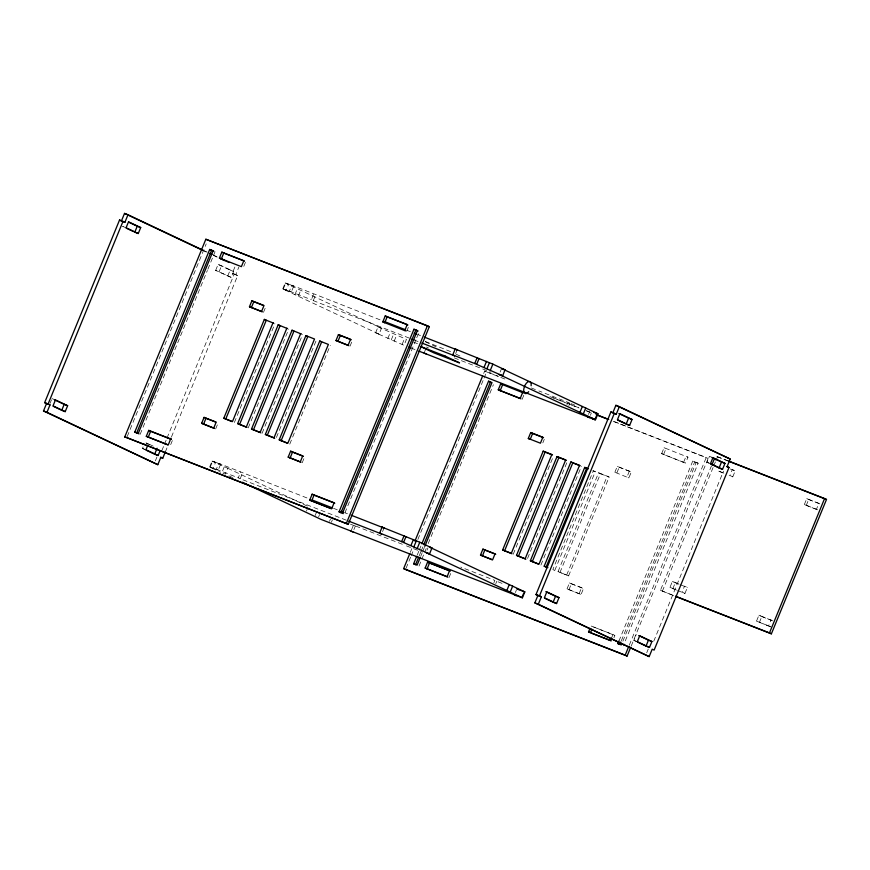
<?xml version="1.0" encoding="UTF-8"?>
<svg xmlns="http://www.w3.org/2000/svg" width="870" height="870" viewBox="0 0 870 870"><rect width="100%" height="100%" fill="white"/><g stroke="black" fill="none" stroke-linecap="round" stroke-linejoin="round"><path stroke-width="0.65" stroke-dasharray="4.35 3.26" d="M50.047 403.343L51.515 399.787M127.216 436.512L206.212 243.904M140.168 434.304L207.364 270.472M207.876 269.221L215.064 251.713M144.909 449.583L142.473 448.431L144.42 443.689M215.662 270.352L218.098 264.426L221.556 265.774L233.617 271.473L231.181 277.399L215.662 270.352L231.181 277.399M219.12 271.712L221.556 265.774M227.722 276.051L230.148 270.113L218.098 264.426M155.36 460.872L156.883 457.163M171.477 436.925L237.662 275.572L232.29 273.31L235.378 265.774M161.863 450.584L163.919 445.581M164.43 444.331L166.485 439.328M166.996 438.078L234.193 274.224M237.662 275.572L235.748 274.67L238.837 267.123M165.322 451.932L167.888 445.679M170.683 444.624L172.63 439.883M243.785 266.372L245.731 261.631M215.673 428.943L218.098 423.016M263.49 312.352L265.916 306.425M209.637 467.049L212.062 461.122L215.532 462.47L213.096 468.397L209.637 467.049L220.599 472.225M282.728 288.927L285.164 283L288.622 284.349L286.197 290.275L282.728 288.927L379.07 334.156L381.495 328.229L285.164 283M210.225 467.038L212.661 461.111L220.643 464.232L218.207 470.159L210.225 467.038L213.096 468.397M283.326 288.927L285.751 283L293.734 286.11L291.309 292.037L283.326 288.927L286.197 290.275M234.378 422.494L274.898 323.694M218.207 470.159L216.304 469.256L218.729 463.329L308.284 498.466M291.309 292.037L289.395 291.135L291.831 285.208L381.375 320.345M224.253 466.875L221.817 472.801L225.276 474.15L227.712 468.223L212.062 461.122M294.919 294.68L297.344 288.753M298.377 296.039L300.803 290.101M248.222 427.909L288.753 329.099M346.249 520.173L240.196 478.75L238.282 477.847L240.718 471.921M409.248 338.104L313.287 300.628L311.384 299.726L313.809 293.799M240.196 478.75L242.632 472.823M313.287 300.628L315.723 294.702M262.077 433.314L302.597 334.504M276.432 437.469L296.442 388.694M296.953 387.444L316.441 339.92M289.764 444.135L330.285 345.325M302.216 462.753L304.152 458.012M350.034 346.162L351.969 341.421M378.037 326.881L406.464 339.376L404.028 345.303L375.601 332.808L378.037 326.881L381.495 328.229M306.457 511.092L307.915 507.536M315.179 515.497L316.147 513.126M387.792 338.56L390.217 332.634M318.637 516.845L319.616 514.474M391.25 339.92L393.686 333.982M394.132 341.279L396.568 335.352M406.692 331.383L408.639 326.631M329.512 521.337L330.48 518.966M402.125 344.4L404.55 338.474M331.426 522.239L332.394 519.868M344.933 512.832L416.23 338.995M416.741 337.745L419.307 331.492M351.491 529.917L353.437 525.175L405.202 545.392M424.593 351.795L426.05 348.239M353.894 529.634L355.351 526.078L353.437 525.175M382.572 531.603L384.029 528.046M455.673 353.492L457.131 349.925M410.314 552.352L411.847 548.589M483.666 373.491L484.688 370.99L498.619 376.427M406.062 568.262L410.683 557.007M411.195 555.756L413.761 549.503M417.861 539.487L483.524 379.396M484.035 378.146L486.602 371.892L484.688 370.99M417.241 555.049L418.774 551.297M419.286 550.047L421.341 545.044M419.144 555.952L420.688 552.2M421.2 550.949L423.255 545.947M420.699 556.398L422.233 552.646M422.755 551.395L424.799 546.393M419.014 566.055L424.147 553.548M424.658 552.298L426.202 548.546M428.247 543.543L466.211 450.997M466.722 449.746L493.388 384.714M427.029 550.199L428.007 547.828M500.13 372.088L501.588 368.532M449.04 577.549L450.986 572.808M522.152 399.308L524.088 394.567M542.815 442.917L544.272 439.361M493.877 582.78L494.845 580.41L460.763 567.088M566.968 404.659L567.947 402.288L538.9 390.945M495.791 583.683L496.759 581.312M568.882 405.561L569.85 403.191L567.947 402.288M513.224 554.244L553.233 456.685M527.579 558.399L567.077 462.1M515.377 592.546L516.345 590.175M588.468 414.435L589.447 412.054M590.382 415.338L591.35 412.967M540.922 565.065L581.443 466.255M554.766 570.47L595.287 471.66L593.373 470.757L552.852 569.567L554.766 570.47L552.298 569.502M558.051 571.601L598.571 472.791L607.227 476.173L609.13 477.075L568.61 575.875L558.051 571.601L568.61 575.875M559.954 572.504L600.485 473.693L598.571 472.791M566.696 574.972L607.227 476.173M567.033 588.86L569.458 582.933L581.573 587.663L583.487 588.566L581.062 594.493L567.033 588.86L581.062 594.493M614.851 472.269L617.276 466.342L631.305 471.975L628.879 477.902L614.851 472.269L616.765 473.171L619.19 467.244L617.276 466.342M568.936 589.762L571.372 583.835L569.458 582.933M579.148 593.59L581.573 587.663M629.391 471.072L626.965 476.999L628.879 477.902M661.646 453.64L664.082 447.713L687.974 457.196L685.538 463.123L661.646 453.64L685.538 463.123M663.56 454.542L665.996 448.615L664.082 447.713M611.501 638.101L612.958 634.545L590.98 625.954L614.872 635.448L613.894 637.819M683.635 462.22L686.06 456.293L687.974 457.196M618.918 641.07L692.781 460.98L696.239 462.329L698.153 463.231L623.257 645.834M621.343 640.722L694.684 461.883L692.781 460.98M622.887 641.179L696.239 462.329M629.293 645.138L706.244 457.522L613.818 421.428M631.207 646.04L708.147 458.425L706.244 457.522M636.274 641.494L633.838 640.342L636.264 634.404M709.431 463.405L707.027 462.264L709.452 456.337L711.758 457.239M673.619 595.645L660.428 590.338L711.421 466.005M662.342 591.241L713.335 466.907M713.846 465.657L715.39 461.883M715.912 460.632L717.456 456.859L715.542 455.956L728.081 460.85M676.468 590.11L669.965 587.337L672.401 581.41L678.459 583.77M672.836 588.696L675.261 582.759L672.401 581.41M646.725 652.783L648.237 649.074M653.74 641.244L723.503 471.138M684.951 593.427L687.376 587.5L684.516 586.141L682.08 592.068L684.951 593.427L677.676 590.589M732.768 476.836L735.204 470.909L732.333 469.55L729.897 475.477L732.768 476.836L729.136 475.411M770.287 626.748L756.508 621.136L758.944 615.21L773.93 621.3M804.326 504.546L806.762 498.619L818.877 503.349L816.441 509.276L818.355 510.179L804.326 504.546L816.441 509.276M806.24 505.448L808.676 499.521L806.762 498.619M759.379 622.496L761.805 616.569L758.944 615.21M771.494 627.226L768.623 625.867L771.059 619.94M406.627 330.208L410.412 331.688M417.991 334.646L420.514 335.624M425.387 341.486L451.225 351.861M717.456 456.859L727.483 460.774M289.395 291.135L311.384 299.726M415.555 340.572L418.078 341.562M126.074 227.766L122.616 226.417L125.052 227.57M230.148 270.113L233.617 271.473M454.314 357.907L490.93 372.208M531.331 387.987L537.638 390.456M413.794 342.236L417.459 343.661M571.079 403.669L574.744 405.094M553.059 397.699L579.637 408.073M585.967 410.553L591.034 412.532M486.602 371.892L506.851 379.809M549.905 396.622L579.018 407.997M586.619 410.955L590.415 412.445M613.198 421.341L708.147 458.425M232.29 273.31L235.748 274.67M730.354 469.006L735.204 470.909M808.676 499.521L820.791 504.252M375.601 332.808L379.07 334.156M707.027 462.264L709.333 463.166M412.587 348.642L415.023 349.599M723.84 473.117L717.783 470.746L724.286 473.519M694.684 461.883L698.153 463.231M619.19 467.244L631.305 471.975M592.818 470.703L595.287 471.66M600.485 473.693L609.13 477.075M675.261 582.759L678.904 584.183M680.112 584.662L687.376 587.5M761.805 616.569L772.712 620.821M669.965 587.337L676.023 589.708M756.508 621.136L768.623 625.867M660.428 590.338L674.217 595.722M571.372 583.835L583.487 588.566M333.536 508.319L337.321 509.809M344.89 512.767L347.424 513.746M51.993 398.601L55.462 399.95M216.304 469.256L238.282 477.847M146.062 442.95L148.368 443.852M406.464 545.892L421.624 551.808M350.469 524.175L355.351 526.078M497.977 581.791L502.871 583.694M142.473 448.431L145.932 449.779M633.838 640.342L637.297 641.69M456 354.123L461.97 356.95M425.256 341.725L431.226 344.553M432.423 345.107L436.011 346.804M426.539 347.054L428.442 347.956M291.831 285.208L293.734 286.11M285.751 283L288.622 284.349M203.515 250.429L207.169 252.159M213.259 255.04L216.913 256.759M203.71 250.81L206.146 251.963M213.454 255.41L217.108 257.139M612.958 634.545L614.872 635.448M218.729 463.329L220.643 464.232M212.661 461.111L215.532 462.47M227.712 468.223L308.6 506.721M228.951 475.89L232.616 477.619M149.586 444.429L153.24 446.158M146.127 443.069L149.781 444.798"/><path stroke-width="1.3" d="M165.322 451.932L162.766 458.185L160.852 457.283L157.807 464.689L46.958 412.315L50.003 404.909L44.631 402.658L119.527 220.045L124.899 222.296L127.988 214.749L124.53 213.4L121.43 220.947L119.527 220.045M157.807 464.689L43.5 410.966L46.534 403.56M50.003 404.909L48.1 404.017L122.996 221.393L124.899 222.296M65.206 411.64L53.026 405.877L55.462 399.95L67.642 405.714L65.206 411.64L61.748 410.292L64.184 404.354L54.429 399.754M128.706 222.187L137.242 226.222L134.796 232.17L138.265 233.53L140.701 227.57L128.521 221.817L126.074 227.766L138.265 233.53M124.791 436.86L205.842 239.25L427.398 325.782L429.301 326.685L348.261 524.295L124.791 436.86L348.261 524.295M209.692 249.462L211.595 250.364L136.71 432.955L134.796 432.053L209.692 249.462L213.15 250.81L138.265 433.401M167.758 444.853L146.301 436.316L148.737 430.389L170.716 438.98M219.403 258.075L221.839 252.148L243.817 260.728L241.392 266.655L219.403 258.075L224.416 260.587M148.215 437.219L150.651 431.292L148.737 430.389M221.317 258.977L223.753 253.05L221.839 252.148M147.878 445.038L145.932 449.779L158.123 455.532L160.069 450.79M158.123 455.532L154.664 454.183L157.089 448.257M170.966 438.175L168.291 444.907L146.301 436.316M201.644 423.309L204.069 417.382L216.184 422.113L213.759 428.04L201.644 423.309L214.455 428.475M249.462 306.719L251.887 300.792L264.001 305.522L261.576 311.449L249.462 306.719L262.272 311.884M203.547 424.212L205.983 418.285L204.069 417.382M251.365 307.621L253.801 301.694L251.887 300.792M231.909 421.537L223.808 418.22L264.339 319.41L273.669 323.205M225.721 419.122L266.253 320.312L264.339 319.41M272.995 322.792L232.464 421.591L223.808 418.22M246.993 427.42L237.662 423.625L278.183 324.814L287.513 328.621M239.565 424.527L280.096 325.717L278.183 324.814M286.839 328.197L246.319 427.007L237.662 423.625M260.837 432.836L251.506 429.03L292.026 330.23L301.357 334.026M253.42 429.932L293.94 331.133L292.026 330.23M300.683 333.601L260.163 432.412L251.506 429.03M265.35 434.445L305.881 335.635L314.527 339.017L274.006 437.817L265.35 434.445L274.681 438.241M267.264 435.348L307.784 336.538L305.881 335.635M279.205 439.85L319.725 341.04L328.381 344.422L287.85 443.232L279.205 439.85L287.296 443.167M281.108 440.753L321.639 341.943L319.725 341.04M288.188 457.12L290.613 451.182L302.727 455.923L300.302 461.85L288.188 457.12L300.998 462.274M336.005 340.518L338.43 334.591L350.545 339.322L348.12 345.26L336.005 340.518L348.816 345.684M290.091 458.022L292.527 452.085L290.613 451.182M337.919 341.421L340.344 335.494L338.43 334.591M309.698 500.141L312.134 494.203L334.113 502.795L331.677 508.722L309.698 500.141L331.155 508.667M385.236 315.962L387.15 316.865L384.714 322.792L382.8 321.889L385.236 315.962L407.214 324.543L404.789 330.48M311.612 501.044L314.037 495.106L312.134 494.203M413.935 329.23L415.838 330.132L340.953 512.735L339.039 511.832L413.935 329.23L417.393 330.589L342.508 513.18M346.347 523.392L427.398 325.782M348.772 521.152L381.604 533.973L379.657 533.06L382.082 527.133L419.775 542.238L431.955 548.002L429.519 553.929L426.061 552.58L522.402 597.81L524.827 591.883L429.715 547.23M421.874 343.041L454.695 355.863L452.748 354.938L455.184 349.011L492.866 364.128L505.046 369.88L502.621 375.807L499.152 374.459L595.493 419.688L597.929 413.761L501.588 368.532L505.046 369.88M429.519 553.929L401.635 541.64L404.071 535.713M502.621 375.807L474.737 363.529L477.162 357.592M403.549 542.543L405.985 536.616M476.651 364.432L479.076 358.494M410.977 545.447L413.402 539.52M484.068 367.325L486.504 361.398M630.696 647.291L627.107 656.045L405.55 569.513L403.647 568.61L409.803 553.603M414.925 541.086L482.632 375.992M413.881 546.817L416.306 540.89M486.972 368.695L489.408 362.768M417.339 548.176L419.775 542.238M490.43 370.054L492.866 364.128M418.633 557.202L415.555 564.706L413.642 563.803L416.719 556.3M421.852 543.793L488.538 381.201L491.996 382.561L424.799 546.393M423.766 544.696L490.441 382.115L488.538 381.201M420.188 557.648L417.111 565.152L413.642 563.803M425.147 568.067L427.583 562.14L449.562 570.72L447.137 576.647L425.147 568.067L447.822 577.082M520.923 398.83L498.26 389.814L500.685 383.887L523.359 392.903M427.061 568.969L429.497 563.042L427.583 562.14M500.163 390.717L502.599 384.79L500.685 383.887M522.663 392.479L520.238 398.406L498.26 389.814M480.49 555.06L482.915 549.133L495.03 553.864L492.605 559.791L480.49 555.06L492.094 559.747M528.308 438.469L530.733 432.542L542.847 437.273L540.422 443.2L528.308 438.469L530.211 439.372L532.647 433.445L530.733 432.542M482.393 555.963L484.829 550.036L482.915 549.133M502.653 549.96L543.184 451.16L551.841 454.531L511.31 553.342L502.653 549.96L511.984 553.766M504.567 550.862L545.098 452.063L543.184 451.16M516.508 555.375L557.028 456.565L565.685 459.947L525.165 558.747L516.508 555.375L525.839 559.171M518.422 556.278L558.942 457.468L557.028 456.565M506.753 590.697L509.178 584.77M579.844 412.576L582.28 406.649M510.212 592.057L512.647 586.119M583.313 413.935L585.738 408.008M530.352 560.78L570.872 461.97L579.529 465.352L539.008 564.162L530.352 560.78L538.443 564.097M532.266 561.683L572.786 462.873L570.872 461.97M522.304 596.635L523.773 593.079M418.687 351.023L594.917 419.699L596.863 414.957M584.727 467.386L586.63 468.288L546.11 567.088L544.196 566.185L584.727 467.386L588.435 468.832M619.353 406.66L730.202 459.034L727.102 466.581L729.016 467.484L654.12 650.097L652.206 649.194L649.172 656.6L538.323 604.226L541.357 596.82L535.996 594.569L610.892 411.956L616.254 414.207L619.353 406.66L615.884 405.311L612.795 412.858L610.892 411.956M649.172 656.6L534.854 602.877L537.899 595.471M541.357 596.82L539.454 595.928L614.35 413.304L616.254 414.207M556.572 603.552L544.381 597.788L546.817 591.861L558.997 597.625L556.572 603.552L553.102 602.192L555.538 596.265L545.794 591.665M618.853 413.522L628.597 418.133L626.161 424.081L617.624 420.058M629.619 425.441L632.055 419.481L619.875 413.728L617.439 419.677L629.619 425.441L627.313 424.538M591.915 629.227L590.458 632.784L588.544 631.881L590.001 628.325M611.501 638.101L610.522 640.472L588.544 631.881M620.821 641.973L619.799 644.474L617.885 643.572L618.918 641.07M627.107 656.045L625.193 655.143L628.782 646.388M711.943 464.754L714.509 458.468M649.477 647.443L637.297 641.69L639.722 635.763L651.913 641.516L649.477 647.443L646.018 646.095L648.454 640.168L638.7 635.557M722.535 469.311L710.486 463.612L712.921 457.685L724.971 463.384L722.535 469.311L719.077 467.962L721.513 462.024L711.867 457.468M824.586 498.553L826.5 499.456L771.385 633.828L769.471 632.925L824.586 498.553L728.081 460.85M429.301 326.685L205.842 239.25M223.753 253.05L244.513 261.152M387.15 316.865L407.91 324.978M211.595 250.364L213.9 251.267M415.838 330.132L418.144 331.035M383.898 321.324L405.366 329.708M414.207 333.166L416.73 334.145M424.299 337.103L457.131 349.925L455.184 349.011M382.8 321.889L405.474 330.904M137.242 226.222L140.701 227.57M628.597 418.133L632.055 419.481M730.202 459.034L615.884 405.311M729.984 461.752L826.5 499.456M452.748 354.938L474.737 363.529M411.771 339.093L414.294 340.083M597.929 413.761L593.634 412.326M721.513 462.024L724.971 463.384M596.102 414.512L608.761 419.449M596.744 414.914L608.141 419.362M726.711 466.581L729.016 467.484M595.493 419.688L592.035 418.339L594.917 419.699M408.922 347.206L411.358 348.163M253.801 301.694L263.49 305.479M340.344 335.494L351.252 339.757M532.647 433.445L543.554 437.697M545.098 452.063L552.515 454.956M558.942 457.468L566.359 460.36M572.786 462.873L580.203 465.776M675.468 596.211L769.471 632.925M676.131 596.624L771.385 633.828M205.983 418.285L215.673 422.07M292.527 452.085L303.434 456.348M544.196 566.185L547.904 567.631M484.829 550.036L495.737 554.288M150.651 431.292L171.412 439.404M314.037 495.106L334.798 503.219M312.069 499.945L332.264 507.83M341.105 511.288L343.628 512.267M351.208 515.225L384.029 528.046L382.082 527.133M64.184 404.354L67.642 405.714M429.649 547.099L431.955 548.002M555.538 596.265L558.997 597.625M134.796 432.053L139.015 433.858M339.039 511.832L343.258 513.626M379.657 533.06L401.635 541.64M44.631 402.658L48.1 404.017M535.996 594.569L539.454 595.928M524.827 591.883L516.834 588.99M648.454 640.168L651.913 641.516M522.402 597.81L321.041 519.401L242.393 482.241M43.5 410.966L46.958 412.315M534.854 602.877L538.323 604.226M160.45 457.283L162.766 458.185M429.497 563.042L450.258 571.144M591.676 633.262L611.218 640.896M617.885 643.572L621.354 644.931M403.647 568.61L625.193 655.143M710.638 463.971L719.077 467.962M587.5 416.806L589.403 417.709M424.103 352.981L426.017 353.883M127.988 214.749L202.297 249.853M209.605 253.311L212.041 254.464M220.567 258.488L229.093 262.522M124.53 213.4L202.492 250.234M126.27 228.147L133.578 231.605M544.576 598.168L553.102 602.192M637.492 642.06L646.018 646.095M514.398 594.917L516.312 595.819M351.012 531.102L352.926 532.005M53.222 406.257L61.748 410.292M146.127 450.16L154.664 454.183M528.721 391.696A6.416 3.165 -68.7 0 1 523.74 391.228A6.416 3.165 -68.7 0 1 527.47 382.137A6.416 3.165 -68.7 0 1 531.146 385.758M445.212 356.102L420.482 346.445L433.575 352.731L459.545 362.877L445.212 356.102"/></g></svg>
